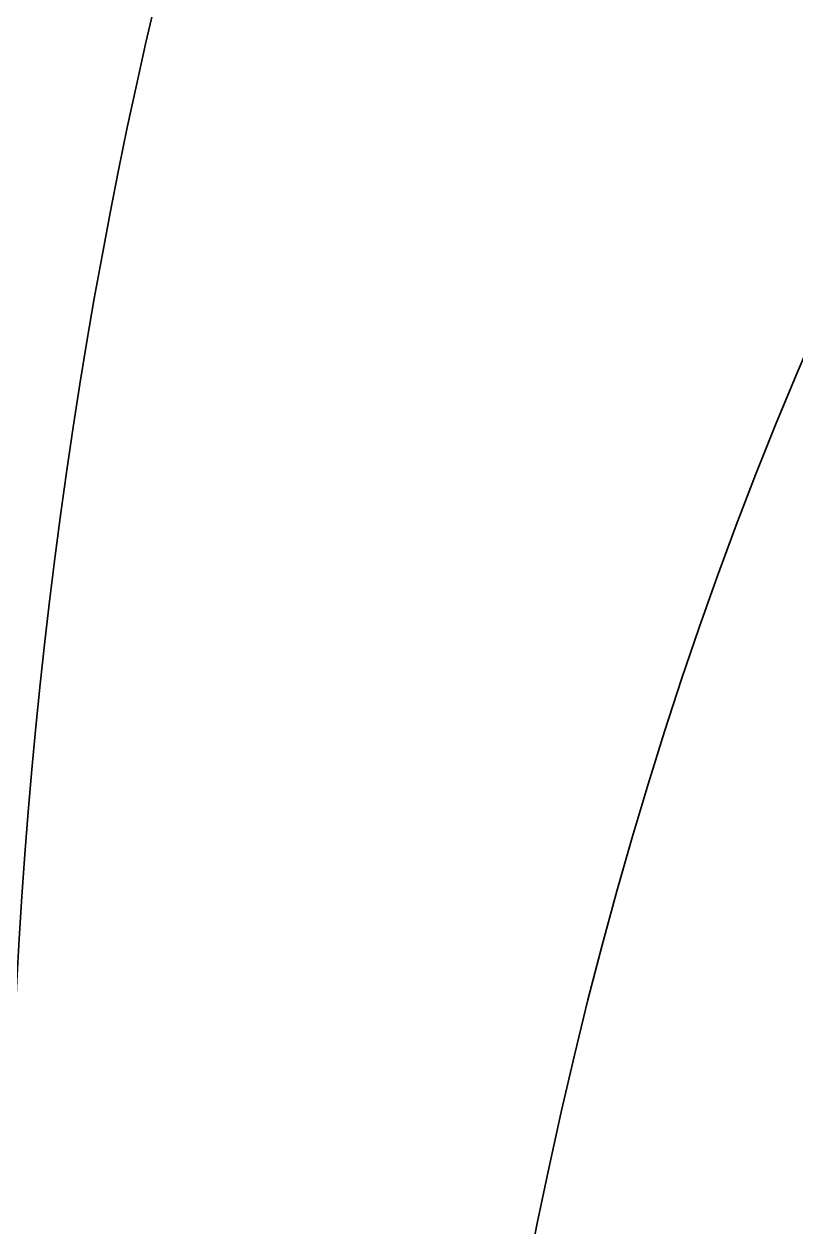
# Model space of a CAD drawing. Header units: centimetres. Extents: x -13.7 to 13.2, y -13.1 to 13.8.
# Drawn here: x -7.34 to -6.926, y -5.765 to -5.119 of the extents above; entities that cross this region are included whole.
import ezdxf

# ---------------------------------------------------------------- set-up
doc = ezdxf.new("R2010")
doc.units = ezdxf.units.CM
doc.header["$MEASUREMENT"] = 0
doc.layers.add('Layer 1', color=7, linetype='Continuous')

msp = doc.modelspace()

# ---------------------------------------------------------------- linework, layer by layer
at = {"layer": 'Layer 1', "color": 250, "lineweight": 35}
for points, knots in [([(-0.24145, 13.83027), (-7.6799, 13.82688), (-13.70893, 7.79605), (-13.70893, 0.35686), (-13.70893, 0.35686), (-13.70893, -7.08436), (-7.67661, -13.11673), (-0.23533, -13.11673), (-0.23533, -13.11673), (7.20381, -13.11673), (13.23483, -7.08765), (13.23812, 0.35079)], [0, 0, 0, 0, 0.25, 0.25, 0.25, 0.25, 0.5, 0.5, 0.5, 0.5, 1, 1, 1, 1]), ([(-4.51566, -4.17045), (-4.69956, -5.32864), (-5.27669, -6.28721), (-6.51554, -6.47803), (-6.51554, -6.47803), (-6.71611, -6.50888), (-6.91936, -6.5031), (-7.12148, -6.49713), (-7.12148, -6.49713), (-7.1671, -4.95084), (-6.2878, -4.12886), (-4.79485, -3.89127), (-4.79485, -3.89127), (-4.55885, -2.98251), (-4.28414, -2.36209), (-3.46261, -1.83472), (-3.46261, -1.83472), (-3.30199, -1.73162), (-3.12749, -1.67515), (-2.94404, -1.62708)], [0, 0, 0, 0, 0.166667, 0.166667, 0.166667, 0.166667, 0.333333, 0.333333, 0.333333, 0.333333, 0.5, 0.5, 0.5, 0.5, 0.666667, 0.666667, 0.666667, 0.666667, 1, 1, 1, 1]), ([(-4.51566, -4.17045), (-4.69956, -5.32864), (-5.27669, -6.28721), (-6.51554, -6.47803), (-6.51554, -6.47803), (-6.71611, -6.50888), (-6.91936, -6.5031), (-7.12148, -6.49713), (-7.12148, -6.49713), (-7.1671, -4.95084), (-6.2878, -4.12886), (-4.79485, -3.89127), (-4.79485, -3.89127), (-4.55885, -2.98251), (-4.28414, -2.36209), (-3.46261, -1.83472), (-3.46261, -1.83472), (-3.30199, -1.73162), (-3.12749, -1.67515), (-2.94404, -1.62708)], [0, 0, 0, 0, 0.166667, 0.166667, 0.166667, 0.166667, 0.333333, 0.333333, 0.333333, 0.333333, 0.5, 0.5, 0.5, 0.5, 0.666667, 0.666667, 0.666667, 0.666667, 1, 1, 1, 1]), ([(-7.30239, -6.34368), (-8.00784, -5.96852), (-8.60249, -5.24391), (-8.54019, -4.44043), (-8.54019, -4.44043), (-8.50039, -3.9266), (-8.22274, -3.50252), (-7.679, -3.5468), (-7.679, -3.5468), (-7.19407, -3.58626), (-7.58123, -3.17064), (-6.96688, -3.20537), (-6.96688, -3.20537), (-6.47285, -3.23323), (-6.21675, -3.58492), (-6.09917, -4.02905), (-6.09917, -4.02905), (-7.08336, -3.84519), (-7.43559, -5.24625), (-7.32961, -6.07947)], [0, 0, 0, 0, 0.166667, 0.166667, 0.166667, 0.166667, 0.333333, 0.333333, 0.333333, 0.333333, 0.5, 0.5, 0.5, 0.5, 0.666667, 0.666667, 0.666667, 0.666667, 1, 1, 1, 1]), ([(-7.30239, -6.34368), (-8.00784, -5.96852), (-8.60249, -5.24391), (-8.54019, -4.44043), (-8.54019, -4.44043), (-8.50039, -3.9266), (-8.22274, -3.50252), (-7.679, -3.5468), (-7.679, -3.5468), (-7.19407, -3.58626), (-7.58123, -3.17064), (-6.96688, -3.20537), (-6.96688, -3.20537), (-6.47285, -3.23323), (-6.21675, -3.58492), (-6.09917, -4.02905), (-6.09917, -4.02905), (-7.08336, -3.84519), (-7.43559, -5.24625), (-7.32961, -6.07947)], [0, 0, 0, 0, 0.166667, 0.166667, 0.166667, 0.166667, 0.333333, 0.333333, 0.333333, 0.333333, 0.5, 0.5, 0.5, 0.5, 0.666667, 0.666667, 0.666667, 0.666667, 1, 1, 1, 1]), ([(-7.63342, -5.74327), (-8.23578, -5.23575), (-8.05128, -4.17866), (-7.61034, -4.04482), (-7.61034, -4.04482), (-7.02918, -3.86833), (-7.63044, -4.77983), (-7.65815, -5.10757), (-7.65815, -5.10757), (-7.67094, -5.25963), (-7.64263, -5.5837), (-7.63342, -5.74327)], [0, 0, 0, 0, 0.25, 0.25, 0.25, 0.25, 0.5, 0.5, 0.5, 0.5, 1, 1, 1, 1]), ([(-7.63342, -5.74327), (-8.23578, -5.23575), (-8.05128, -4.17866), (-7.61034, -4.04482), (-7.61034, -4.04482), (-7.02918, -3.86833), (-7.63044, -4.77983), (-7.65815, -5.10757), (-7.65815, -5.10757), (-7.67094, -5.25963), (-7.64263, -5.5837), (-7.63342, -5.74327)], [0, 0, 0, 0, 0.25, 0.25, 0.25, 0.25, 0.5, 0.5, 0.5, 0.5, 1, 1, 1, 1])]:
    msp.add_open_spline(points, degree=3, knots=knots, dxfattribs=at)

doc.saveas('drawing.dxf')
